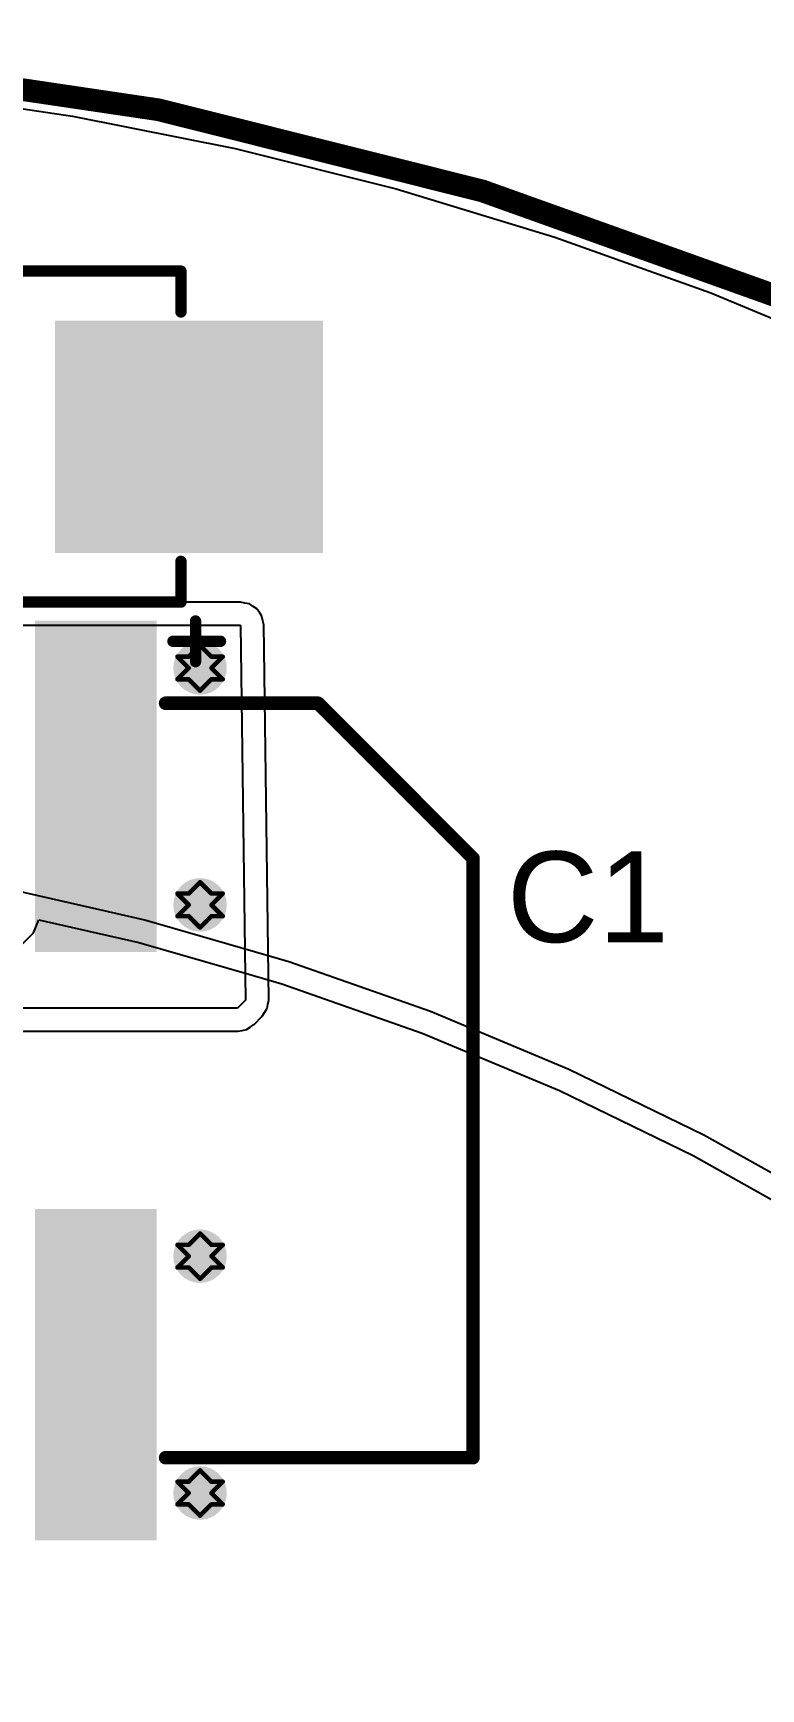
# Model space of a CAD drawing. Header units: inches. Extents: x -38 to 391, y -38 to 85.
# Drawn here: x 6.03 to 14.18, y 19.68 to 38.23 of the extents above; entities that cross this region are included whole.
import ezdxf

# ---------------------------------------------------------------- set-up
doc = ezdxf.new("R2010")
doc.units = ezdxf.units.IN
for name, color, linetype in [('Board Outline', 216, 'Continuous'), ('Bottom Layer', 5, 'Continuous'), ('Drill Drawing', 1, 'Continuous'), ('Top Layer', 1, 'Continuous'), ('Top Overlay', 2, 'Continuous'), ('Top Paste', 8, 'Continuous'), ('Top Solder', 216, 'Continuous'), ('Via Holes', 16, 'Continuous')]:
    doc.layers.add(name, color=color, linetype=linetype)
doc.styles.add('Arial', font='', dxfattribs={"height": 0.2})
doc.styles.get('Arial').set_extended_font_data('Arial')

msp = doc.modelspace()

# ---------------------------------------------------------------- hatches: boundary and pattern name
at = {"layer": 'Bottom Layer'}
h = msp.add_hatch(color=5, dxfattribs=at)
edge = h.paths.add_edge_path()
edge.add_arc((7.899, 31.114), 0.3, 0, 360)
h = msp.add_hatch(color=5, dxfattribs=at)
edge = h.paths.add_edge_path()
edge.add_arc((7.899, 28.46), 0.3, 0, 360)
h = msp.add_hatch(color=5, dxfattribs=at)
edge = h.paths.add_edge_path()
edge.add_arc((7.899, 24.524), 0.3, 0, 360)
h = msp.add_hatch(color=5, dxfattribs=at)
edge = h.paths.add_edge_path()
edge.add_arc((7.899, 21.87), 0.3, 0, 360)
at = {"layer": 'Top Layer'}
for points in [[(9.175, 34.906), (9.175, 32.506), (6.375, 32.506), (6.375, 34.906)], [(6.101, 27.982), (6.101, 31.592), (7.361, 31.592), (7.361, 27.982)], [(6.101, 21.392), (6.101, 25.002), (7.361, 25.002), (7.361, 21.392)]]:
    msp.add_hatch(color=1, dxfattribs=at).paths.add_polyline_path(points)
h = msp.add_hatch(color=1, dxfattribs=at)
edge = h.paths.add_edge_path()
edge.add_arc((7.899, 31.114), 0.3, 0, 360)
h = msp.add_hatch(color=1, dxfattribs=at)
edge = h.paths.add_edge_path()
edge.add_arc((7.899, 28.46), 0.3, 0, 360)
h = msp.add_hatch(color=1, dxfattribs=at)
edge = h.paths.add_edge_path()
edge.add_arc((7.899, 24.524), 0.3, 0, 360)
h = msp.add_hatch(color=1, dxfattribs=at)
edge = h.paths.add_edge_path()
edge.add_arc((7.899, 21.87), 0.3, 0, 360)
at = {"layer": 'Top Paste'}
for points in [[(9.175, 34.906), (9.175, 32.506), (6.375, 32.506), (6.375, 34.906)], [(6.101, 27.982), (6.101, 31.592), (7.361, 31.592), (7.361, 27.982)], [(6.101, 21.392), (6.101, 25.002), (7.361, 25.002), (7.361, 21.392)]]:
    msp.add_hatch(color=8, dxfattribs=at).paths.add_polyline_path(points)
at = {"layer": 'Top Solder'}
for points in [[(9.277, 35.007), (9.277, 32.404), (6.273, 32.404), (6.273, 35.007)], [(6.05, 27.931), (6.05, 31.643), (7.412, 31.643), (7.412, 27.931)], [(6.05, 21.341), (6.05, 25.053), (7.412, 25.053), (7.412, 21.341)]]:
    msp.add_hatch(color=216, dxfattribs=at).paths.add_polyline_path(points)
at = {"layer": 'Via Holes'}
h = msp.add_hatch(color=7, dxfattribs=at)
edge = h.paths.add_edge_path()
edge.add_arc((7.899, 31.114), 0.15, 0, 360)
h = msp.add_hatch(color=7, dxfattribs=at)
edge = h.paths.add_edge_path()
edge.add_arc((7.899, 28.46), 0.15, 0, 360)
h = msp.add_hatch(color=7, dxfattribs=at)
edge = h.paths.add_edge_path()
edge.add_arc((7.899, 24.524), 0.15, 0, 360)
h = msp.add_hatch(color=7, dxfattribs=at)
edge = h.paths.add_edge_path()
edge.add_arc((7.899, 21.87), 0.15, 0, 360)

# ---------------------------------------------------------------- linework, layer by layer
at = {"layer": 'Board Outline'}
msp.add_lwpolyline([(38.101, 0, 0.254, 0.254, 1), (-38.099, 0, 0.254, 0.254, 1)], format="xyseb", close=True, dxfattribs=at)
at = {"layer": 'Bottom Layer'}
for p, q in [((4.634, 37.568), (6.471, 37.295)), ((6.471, 37.295), (8.294, 36.933)), ((8.294, 36.933), (10.096, 36.481)), ((10.096, 36.481), (11.874, 35.942)), ((11.874, 35.942), (13.623, 35.316)), ((13.623, 35.316), (15.339, 34.605)), ((6.956, 28.362), (5.639, 28.661)), ((6.032, 28.146), (6.093, 28.292)), ((6.093, 28.292), (7.214, 28.038)), ((7.279, 28.289), (6.956, 28.362)), ((8.519, 27.931), (7.279, 28.289)), ((5.876, 27.991), (6.032, 28.146)), ((7.214, 28.038), (8.447, 27.682)), ((8.894, 27.823), (8.519, 27.931)), ((8.447, 27.682), (8.815, 27.576)), ((10.48, 27.265), (8.894, 27.823)), ((8.815, 27.576), (10.387, 27.023)), ((12.031, 26.617), (10.48, 27.265)), ((10.387, 27.023), (11.925, 26.381)), ((13.543, 25.881), (12.031, 26.617)), ((11.925, 26.381), (13.423, 25.651)), ((15.009, 25.059), (13.543, 25.881)), ((13.423, 25.651), (14.876, 24.836))]:
    msp.add_line(p, q, dxfattribs=at)
at = {"layer": 'Drill Drawing'}
for points in [[(7.772, 31.241, 0.0508, 0.0508, 0), (7.899, 31.368, 0.0508, 0.0508, 0)], [(7.899, 31.368, 0.0508, 0.0508, 0), (8.026, 31.241, 0.0508, 0.0508, 0)], [(7.645, 31.241, 0.0508, 0.0508, 0), (7.772, 31.114, 0.0508, 0.0508, 0)], [(7.645, 31.241, 0.0508, 0.0508, 0), (7.772, 31.241, 0.0508, 0.0508, 0)], [(8.026, 31.241, 0.0508, 0.0508, 0), (8.153, 31.241, 0.0508, 0.0508, 0)], [(8.026, 31.114, 0.0508, 0.0508, 0), (8.153, 31.241, 0.0508, 0.0508, 0)], [(7.645, 30.987, 0.0508, 0.0508, 0), (7.772, 31.114, 0.0508, 0.0508, 0)], [(7.645, 30.987, 0.0508, 0.0508, 0), (7.772, 30.987, 0.0508, 0.0508, 0)], [(7.772, 30.987, 0.0508, 0.0508, 0), (7.899, 30.86, 0.0508, 0.0508, 0)], [(7.899, 30.86, 0.0508, 0.0508, 0), (8.026, 30.987, 0.0508, 0.0508, 0)], [(8.026, 31.114, 0.0508, 0.0508, 0), (8.153, 30.987, 0.0508, 0.0508, 0)], [(8.026, 30.987, 0.0508, 0.0508, 0), (8.153, 30.987, 0.0508, 0.0508, 0)], [(7.645, 28.587, 0.0508, 0.0508, 0), (7.772, 28.46, 0.0508, 0.0508, 0)], [(7.645, 28.587, 0.0508, 0.0508, 0), (7.772, 28.587, 0.0508, 0.0508, 0)], [(7.772, 28.587, 0.0508, 0.0508, 0), (7.899, 28.714, 0.0508, 0.0508, 0)], [(7.899, 28.714, 0.0508, 0.0508, 0), (8.026, 28.587, 0.0508, 0.0508, 0)], [(8.026, 28.587, 0.0508, 0.0508, 0), (8.153, 28.587, 0.0508, 0.0508, 0)], [(8.026, 28.46, 0.0508, 0.0508, 0), (8.153, 28.587, 0.0508, 0.0508, 0)], [(7.645, 28.333, 0.0508, 0.0508, 0), (7.772, 28.46, 0.0508, 0.0508, 0)], [(8.026, 28.46, 0.0508, 0.0508, 0), (8.153, 28.333, 0.0508, 0.0508, 0)], [(7.645, 28.333, 0.0508, 0.0508, 0), (7.772, 28.333, 0.0508, 0.0508, 0)], [(7.772, 28.333, 0.0508, 0.0508, 0), (7.899, 28.206, 0.0508, 0.0508, 0)], [(7.899, 28.206, 0.0508, 0.0508, 0), (8.026, 28.333, 0.0508, 0.0508, 0)], [(8.026, 28.333, 0.0508, 0.0508, 0), (8.153, 28.333, 0.0508, 0.0508, 0)], [(7.645, 24.651, 0.0508, 0.0508, 0), (7.772, 24.524, 0.0508, 0.0508, 0)], [(7.645, 24.651, 0.0508, 0.0508, 0), (7.772, 24.651, 0.0508, 0.0508, 0)], [(7.772, 24.651, 0.0508, 0.0508, 0), (7.899, 24.778, 0.0508, 0.0508, 0)], [(7.899, 24.778, 0.0508, 0.0508, 0), (8.026, 24.651, 0.0508, 0.0508, 0)], [(8.026, 24.651, 0.0508, 0.0508, 0), (8.153, 24.651, 0.0508, 0.0508, 0)], [(8.026, 24.524, 0.0508, 0.0508, 0), (8.153, 24.651, 0.0508, 0.0508, 0)], [(7.645, 24.397, 0.0508, 0.0508, 0), (7.772, 24.524, 0.0508, 0.0508, 0)], [(8.026, 24.524, 0.0508, 0.0508, 0), (8.153, 24.397, 0.0508, 0.0508, 0)], [(7.645, 24.397, 0.0508, 0.0508, 0), (7.772, 24.397, 0.0508, 0.0508, 0)], [(7.772, 24.397, 0.0508, 0.0508, 0), (7.899, 24.27, 0.0508, 0.0508, 0)], [(7.899, 24.27, 0.0508, 0.0508, 0), (8.026, 24.397, 0.0508, 0.0508, 0)], [(8.026, 24.397, 0.0508, 0.0508, 0), (8.153, 24.397, 0.0508, 0.0508, 0)], [(7.772, 21.997, 0.0508, 0.0508, 0), (7.899, 22.124, 0.0508, 0.0508, 0)], [(7.899, 22.124, 0.0508, 0.0508, 0), (8.026, 21.997, 0.0508, 0.0508, 0)], [(7.645, 21.997, 0.0508, 0.0508, 0), (7.772, 21.87, 0.0508, 0.0508, 0)], [(7.645, 21.997, 0.0508, 0.0508, 0), (7.772, 21.997, 0.0508, 0.0508, 0)], [(7.645, 21.743, 0.0508, 0.0508, 0), (7.772, 21.87, 0.0508, 0.0508, 0)], [(8.026, 21.997, 0.0508, 0.0508, 0), (8.153, 21.997, 0.0508, 0.0508, 0)], [(8.026, 21.87, 0.0508, 0.0508, 0), (8.153, 21.997, 0.0508, 0.0508, 0)], [(8.026, 21.87, 0.0508, 0.0508, 0), (8.153, 21.743, 0.0508, 0.0508, 0)], [(7.645, 21.743, 0.0508, 0.0508, 0), (7.772, 21.743, 0.0508, 0.0508, 0)], [(7.772, 21.743, 0.0508, 0.0508, 0), (7.899, 21.616, 0.0508, 0.0508, 0)], [(7.899, 21.616, 0.0508, 0.0508, 0), (8.026, 21.743, 0.0508, 0.0508, 0)], [(8.026, 21.743, 0.0508, 0.0508, 0), (8.153, 21.743, 0.0508, 0.0508, 0)]]:
    msp.add_lwpolyline(points, format="xyseb", dxfattribs=at)
for points in [[(7.887, 31.368, 0.0254, 0.0254, 1), (7.912, 31.368, 0.0254, 0.0254, 1)], [(7.887, 31.368, 0.0254, 0.0254, 1), (7.912, 31.368, 0.0254, 0.0254, 1)], [(7.633, 31.241, 0.0254, 0.0254, 1), (7.658, 31.241, 0.0254, 0.0254, 1)], [(7.633, 31.241, 0.0254, 0.0254, 1), (7.658, 31.241, 0.0254, 0.0254, 1)], [(7.76, 31.241, 0.0254, 0.0254, 1), (7.785, 31.241, 0.0254, 0.0254, 1)], [(7.76, 31.241, 0.0254, 0.0254, 1), (7.785, 31.241, 0.0254, 0.0254, 1)], [(8.014, 31.241, 0.0254, 0.0254, 1), (8.039, 31.241, 0.0254, 0.0254, 1)], [(8.014, 31.241, 0.0254, 0.0254, 1), (8.039, 31.241, 0.0254, 0.0254, 1)], [(8.141, 31.241, 0.0254, 0.0254, 1), (8.166, 31.241, 0.0254, 0.0254, 1)], [(8.141, 31.241, 0.0254, 0.0254, 1), (8.166, 31.241, 0.0254, 0.0254, 1)], [(7.633, 30.987, 0.0254, 0.0254, 1), (7.658, 30.987, 0.0254, 0.0254, 1)], [(7.633, 30.987, 0.0254, 0.0254, 1), (7.658, 30.987, 0.0254, 0.0254, 1)], [(7.76, 31.114, 0.0254, 0.0254, 1), (7.785, 31.114, 0.0254, 0.0254, 1)], [(7.76, 31.114, 0.0254, 0.0254, 1), (7.785, 31.114, 0.0254, 0.0254, 1)], [(7.76, 30.987, 0.0254, 0.0254, 1), (7.785, 30.987, 0.0254, 0.0254, 1)], [(7.76, 30.987, 0.0254, 0.0254, 1), (7.785, 30.987, 0.0254, 0.0254, 1)], [(8.014, 31.114, 0.0254, 0.0254, 1), (8.039, 31.114, 0.0254, 0.0254, 1)], [(8.014, 31.114, 0.0254, 0.0254, 1), (8.039, 31.114, 0.0254, 0.0254, 1)], [(8.014, 30.987, 0.0254, 0.0254, 1), (8.039, 30.987, 0.0254, 0.0254, 1)], [(8.014, 30.987, 0.0254, 0.0254, 1), (8.039, 30.987, 0.0254, 0.0254, 1)], [(8.141, 30.987, 0.0254, 0.0254, 1), (8.166, 30.987, 0.0254, 0.0254, 1)], [(8.141, 30.987, 0.0254, 0.0254, 1), (8.166, 30.987, 0.0254, 0.0254, 1)], [(7.887, 30.86, 0.0254, 0.0254, 1), (7.912, 30.86, 0.0254, 0.0254, 1)], [(7.887, 30.86, 0.0254, 0.0254, 1), (7.912, 30.86, 0.0254, 0.0254, 1)], [(7.633, 28.587, 0.0254, 0.0254, 1), (7.658, 28.587, 0.0254, 0.0254, 1)], [(7.633, 28.587, 0.0254, 0.0254, 1), (7.658, 28.587, 0.0254, 0.0254, 1)], [(7.76, 28.587, 0.0254, 0.0254, 1), (7.785, 28.587, 0.0254, 0.0254, 1)], [(7.76, 28.587, 0.0254, 0.0254, 1), (7.785, 28.587, 0.0254, 0.0254, 1)], [(7.887, 28.714, 0.0254, 0.0254, 1), (7.912, 28.714, 0.0254, 0.0254, 1)], [(7.887, 28.714, 0.0254, 0.0254, 1), (7.912, 28.714, 0.0254, 0.0254, 1)], [(8.014, 28.587, 0.0254, 0.0254, 1), (8.039, 28.587, 0.0254, 0.0254, 1)], [(8.014, 28.587, 0.0254, 0.0254, 1), (8.039, 28.587, 0.0254, 0.0254, 1)], [(8.141, 28.587, 0.0254, 0.0254, 1), (8.166, 28.587, 0.0254, 0.0254, 1)], [(8.141, 28.587, 0.0254, 0.0254, 1), (8.166, 28.587, 0.0254, 0.0254, 1)], [(7.76, 28.46, 0.0254, 0.0254, 1), (7.785, 28.46, 0.0254, 0.0254, 1)], [(7.76, 28.46, 0.0254, 0.0254, 1), (7.785, 28.46, 0.0254, 0.0254, 1)], [(8.014, 28.46, 0.0254, 0.0254, 1), (8.039, 28.46, 0.0254, 0.0254, 1)], [(8.014, 28.46, 0.0254, 0.0254, 1), (8.039, 28.46, 0.0254, 0.0254, 1)], [(7.633, 28.333, 0.0254, 0.0254, 1), (7.658, 28.333, 0.0254, 0.0254, 1)], [(7.633, 28.333, 0.0254, 0.0254, 1), (7.658, 28.333, 0.0254, 0.0254, 1)], [(7.76, 28.333, 0.0254, 0.0254, 1), (7.785, 28.333, 0.0254, 0.0254, 1)], [(7.76, 28.333, 0.0254, 0.0254, 1), (7.785, 28.333, 0.0254, 0.0254, 1)], [(7.887, 28.206, 0.0254, 0.0254, 1), (7.912, 28.206, 0.0254, 0.0254, 1)], [(7.887, 28.206, 0.0254, 0.0254, 1), (7.912, 28.206, 0.0254, 0.0254, 1)], [(8.014, 28.333, 0.0254, 0.0254, 1), (8.039, 28.333, 0.0254, 0.0254, 1)], [(8.014, 28.333, 0.0254, 0.0254, 1), (8.039, 28.333, 0.0254, 0.0254, 1)], [(8.141, 28.333, 0.0254, 0.0254, 1), (8.166, 28.333, 0.0254, 0.0254, 1)], [(8.141, 28.333, 0.0254, 0.0254, 1), (8.166, 28.333, 0.0254, 0.0254, 1)], [(7.633, 24.651, 0.0254, 0.0254, 1), (7.658, 24.651, 0.0254, 0.0254, 1)], [(7.633, 24.651, 0.0254, 0.0254, 1), (7.658, 24.651, 0.0254, 0.0254, 1)], [(7.76, 24.651, 0.0254, 0.0254, 1), (7.785, 24.651, 0.0254, 0.0254, 1)], [(7.76, 24.651, 0.0254, 0.0254, 1), (7.785, 24.651, 0.0254, 0.0254, 1)], [(7.887, 24.778, 0.0254, 0.0254, 1), (7.912, 24.778, 0.0254, 0.0254, 1)], [(7.887, 24.778, 0.0254, 0.0254, 1), (7.912, 24.778, 0.0254, 0.0254, 1)], [(8.014, 24.651, 0.0254, 0.0254, 1), (8.039, 24.651, 0.0254, 0.0254, 1)], [(8.014, 24.651, 0.0254, 0.0254, 1), (8.039, 24.651, 0.0254, 0.0254, 1)], [(8.141, 24.651, 0.0254, 0.0254, 1), (8.166, 24.651, 0.0254, 0.0254, 1)], [(8.141, 24.651, 0.0254, 0.0254, 1), (8.166, 24.651, 0.0254, 0.0254, 1)], [(7.76, 24.524, 0.0254, 0.0254, 1), (7.785, 24.524, 0.0254, 0.0254, 1)], [(7.76, 24.524, 0.0254, 0.0254, 1), (7.785, 24.524, 0.0254, 0.0254, 1)], [(8.014, 24.524, 0.0254, 0.0254, 1), (8.039, 24.524, 0.0254, 0.0254, 1)], [(8.014, 24.524, 0.0254, 0.0254, 1), (8.039, 24.524, 0.0254, 0.0254, 1)], [(7.633, 24.397, 0.0254, 0.0254, 1), (7.658, 24.397, 0.0254, 0.0254, 1)], [(7.633, 24.397, 0.0254, 0.0254, 1), (7.658, 24.397, 0.0254, 0.0254, 1)], [(7.76, 24.397, 0.0254, 0.0254, 1), (7.785, 24.397, 0.0254, 0.0254, 1)], [(7.76, 24.397, 0.0254, 0.0254, 1), (7.785, 24.397, 0.0254, 0.0254, 1)], [(8.014, 24.397, 0.0254, 0.0254, 1), (8.039, 24.397, 0.0254, 0.0254, 1)], [(8.014, 24.397, 0.0254, 0.0254, 1), (8.039, 24.397, 0.0254, 0.0254, 1)], [(8.141, 24.397, 0.0254, 0.0254, 1), (8.166, 24.397, 0.0254, 0.0254, 1)], [(8.141, 24.397, 0.0254, 0.0254, 1), (8.166, 24.397, 0.0254, 0.0254, 1)], [(7.887, 24.27, 0.0254, 0.0254, 1), (7.912, 24.27, 0.0254, 0.0254, 1)], [(7.887, 24.27, 0.0254, 0.0254, 1), (7.912, 24.27, 0.0254, 0.0254, 1)], [(7.887, 22.124, 0.0254, 0.0254, 1), (7.912, 22.124, 0.0254, 0.0254, 1)], [(7.887, 22.124, 0.0254, 0.0254, 1), (7.912, 22.124, 0.0254, 0.0254, 1)], [(7.633, 21.997, 0.0254, 0.0254, 1), (7.658, 21.997, 0.0254, 0.0254, 1)], [(7.633, 21.997, 0.0254, 0.0254, 1), (7.658, 21.997, 0.0254, 0.0254, 1)], [(7.76, 21.997, 0.0254, 0.0254, 1), (7.785, 21.997, 0.0254, 0.0254, 1)], [(7.76, 21.997, 0.0254, 0.0254, 1), (7.785, 21.997, 0.0254, 0.0254, 1)], [(7.76, 21.87, 0.0254, 0.0254, 1), (7.785, 21.87, 0.0254, 0.0254, 1)], [(7.76, 21.87, 0.0254, 0.0254, 1), (7.785, 21.87, 0.0254, 0.0254, 1)], [(8.014, 21.997, 0.0254, 0.0254, 1), (8.039, 21.997, 0.0254, 0.0254, 1)], [(8.014, 21.997, 0.0254, 0.0254, 1), (8.039, 21.997, 0.0254, 0.0254, 1)], [(8.014, 21.87, 0.0254, 0.0254, 1), (8.039, 21.87, 0.0254, 0.0254, 1)], [(8.014, 21.87, 0.0254, 0.0254, 1), (8.039, 21.87, 0.0254, 0.0254, 1)], [(8.141, 21.997, 0.0254, 0.0254, 1), (8.166, 21.997, 0.0254, 0.0254, 1)], [(8.141, 21.997, 0.0254, 0.0254, 1), (8.166, 21.997, 0.0254, 0.0254, 1)], [(7.633, 21.743, 0.0254, 0.0254, 1), (7.658, 21.743, 0.0254, 0.0254, 1)], [(7.633, 21.743, 0.0254, 0.0254, 1), (7.658, 21.743, 0.0254, 0.0254, 1)], [(7.76, 21.743, 0.0254, 0.0254, 1), (7.785, 21.743, 0.0254, 0.0254, 1)], [(7.76, 21.743, 0.0254, 0.0254, 1), (7.785, 21.743, 0.0254, 0.0254, 1)], [(8.014, 21.743, 0.0254, 0.0254, 1), (8.039, 21.743, 0.0254, 0.0254, 1)], [(8.014, 21.743, 0.0254, 0.0254, 1), (8.039, 21.743, 0.0254, 0.0254, 1)], [(8.141, 21.743, 0.0254, 0.0254, 1), (8.166, 21.743, 0.0254, 0.0254, 1)], [(8.141, 21.743, 0.0254, 0.0254, 1), (8.166, 21.743, 0.0254, 0.0254, 1)], [(7.887, 21.616, 0.0254, 0.0254, 1), (7.912, 21.616, 0.0254, 0.0254, 1)], [(7.887, 21.616, 0.0254, 0.0254, 1), (7.912, 21.616, 0.0254, 0.0254, 1)]]:
    msp.add_lwpolyline(points, format="xyseb", close=True, dxfattribs=at)
at = {"layer": 'Top Layer'}
for p, q in [((4.634, 37.568), (6.471, 37.295)), ((6.471, 37.295), (8.294, 36.933)), ((8.294, 36.933), (10.096, 36.481)), ((10.096, 36.481), (11.874, 35.942)), ((11.874, 35.942), (13.623, 35.316)), ((13.623, 35.316), (15.339, 34.605)), ((8.354, 31.851), (5.514, 31.851)), ((8.402, 31.842), (8.354, 31.851)), ((8.45, 31.833), (8.402, 31.842)), ((8.452, 31.832), (8.45, 31.833)), ((8.453, 31.831), (8.452, 31.832)), ((8.494, 31.804), (8.453, 31.831)), ((8.535, 31.778), (8.494, 31.804)), ((8.536, 31.776), (8.535, 31.778)), ((8.537, 31.775), (8.536, 31.776)), ((8.564, 31.735), (8.537, 31.775)), ((8.592, 31.694), (8.564, 31.735)), ((1.082, 31.592), (8.354, 31.592)), ((8.354, 31.592), (8.409, 27.392)), ((8.593, 31.693), (8.592, 31.694)), ((8.593, 31.691), (8.593, 31.693)), ((8.603, 31.643), (8.593, 31.691)), ((8.613, 31.596), (8.603, 31.643)), ((8.668, 27.396), (8.613, 31.596)), ((8.32, 27.302), (-0.071, 27.302)), ((8.409, 27.392), (8.32, 27.302)), ((8.622, 27.254), (8.649, 27.295)), ((8.649, 27.296), (8.65, 27.297)), ((8.649, 27.295), (8.649, 27.296)), ((8.65, 27.297), (8.659, 27.345)), ((8.659, 27.345), (8.668, 27.394)), ((8.668, 27.395), (8.668, 27.396)), ((8.668, 27.394), (8.668, 27.395)), ((8.42, 27.063), (8.462, 27.091)), ((8.462, 27.091), (8.503, 27.119)), ((8.503, 27.119), (8.503, 27.12)), ((8.503, 27.12), (8.504, 27.12)), ((8.504, 27.12), (8.593, 27.211)), ((8.593, 27.211), (8.594, 27.211)), ((8.594, 27.211), (8.595, 27.212)), ((8.595, 27.212), (8.622, 27.254)), ((-0.071, 27.043), (8.32, 27.043)), ((8.32, 27.043), (8.321, 27.043)), ((8.321, 27.043), (8.322, 27.043)), ((8.322, 27.043), (8.37, 27.053)), ((8.37, 27.053), (8.419, 27.063)), ((8.419, 27.063), (8.42, 27.063)), ((8.42, 27.063), (8.42, 27.063))]:
    msp.add_line(p, q, dxfattribs=at)
at = {"layer": 'Top Overlay'}
for points in [[(2.884, 35.56, 0.127, 0.127, 0), (7.685, 35.56, 0.127, 0.127, 0)], [(7.685, 35.56, 0.127, 0.127, 0), (7.685, 35.103, 0.127, 0.127, 0)], [(7.685, 32.309, 0.127, 0.127, 0), (7.685, 31.852, 0.127, 0.127, 0)], [(2.884, 31.852, 0.127, 0.127, 0), (7.685, 31.852, 0.127, 0.127, 0)], [(7.849, 31.641, 0.127, 0.127, 0), (7.849, 31.184, 0.127, 0.127, 0)], [(7.595, 31.413, 0.127, 0.127, 0), (8.128, 31.413, 0.127, 0.127, 0)], [(7.513, 30.719, 0.152, 0.152, 0), (9.221, 30.719, 0.152, 0.152, 0)], [(9.221, 30.719, 0.152, 0.152, 0), (10.957, 28.982, 0.152, 0.152, 0)], [(10.957, 22.266, 0.152, 0.152, 0), (10.957, 28.982, 0.152, 0.152, 0)], [(7.513, 22.266, 0.152, 0.152, 0), (10.957, 22.266, 0.152, 0.152, 0)]]:
    msp.add_lwpolyline(points, format="xyseb", dxfattribs=at)
for points in [[(7.653, 35.56, 0.0635, 0.0635, 1), (7.717, 35.56, 0.0635, 0.0635, 1)], [(7.653, 35.56, 0.0635, 0.0635, 1), (7.717, 35.56, 0.0635, 0.0635, 1)], [(7.653, 35.103, 0.0635, 0.0635, 1), (7.717, 35.103, 0.0635, 0.0635, 1)], [(7.653, 32.309, 0.0635, 0.0635, 1), (7.717, 32.309, 0.0635, 0.0635, 1)], [(7.653, 31.852, 0.0635, 0.0635, 1), (7.717, 31.852, 0.0635, 0.0635, 1)], [(7.653, 31.852, 0.0635, 0.0635, 1), (7.717, 31.852, 0.0635, 0.0635, 1)], [(7.817, 31.641, 0.0635, 0.0635, 1), (7.88, 31.641, 0.0635, 0.0635, 1)], [(7.563, 31.413, 0.0635, 0.0635, 1), (7.626, 31.413, 0.0635, 0.0635, 1)], [(8.096, 31.413, 0.0635, 0.0635, 1), (8.16, 31.413, 0.0635, 0.0635, 1)], [(7.817, 31.184, 0.0635, 0.0635, 1), (7.88, 31.184, 0.0635, 0.0635, 1)], [(7.475, 30.719, 0.0762, 0.0762, 1), (7.551, 30.719, 0.0762, 0.0762, 1)], [(9.183, 30.719, 0.0762, 0.0762, 1), (9.259, 30.719, 0.0762, 0.0762, 1)], [(9.183, 30.719, 0.0762, 0.0762, 1), (9.259, 30.719, 0.0762, 0.0762, 1)], [(10.919, 28.982, 0.0762, 0.0762, 1), (10.995, 28.982, 0.0762, 0.0762, 1)], [(10.919, 28.982, 0.0762, 0.0762, 1), (10.995, 28.982, 0.0762, 0.0762, 1)], [(7.475, 22.266, 0.0762, 0.0762, 1), (7.551, 22.266, 0.0762, 0.0762, 1)], [(10.919, 22.266, 0.0762, 0.0762, 1), (10.995, 22.266, 0.0762, 0.0762, 1)], [(10.919, 22.266, 0.0762, 0.0762, 1), (10.995, 22.266, 0.0762, 0.0762, 1)]]:
    msp.add_lwpolyline(points, format="xyseb", close=True, dxfattribs=at)

# ---------------------------------------------------------------- texts
at = {"layer": 'Top Overlay', "style": 'Arial'}
msp.add_text('C1', height=1.016, dxfattribs=at).set_placement((11.337, 28.042))

doc.saveas('drawing.dxf')
